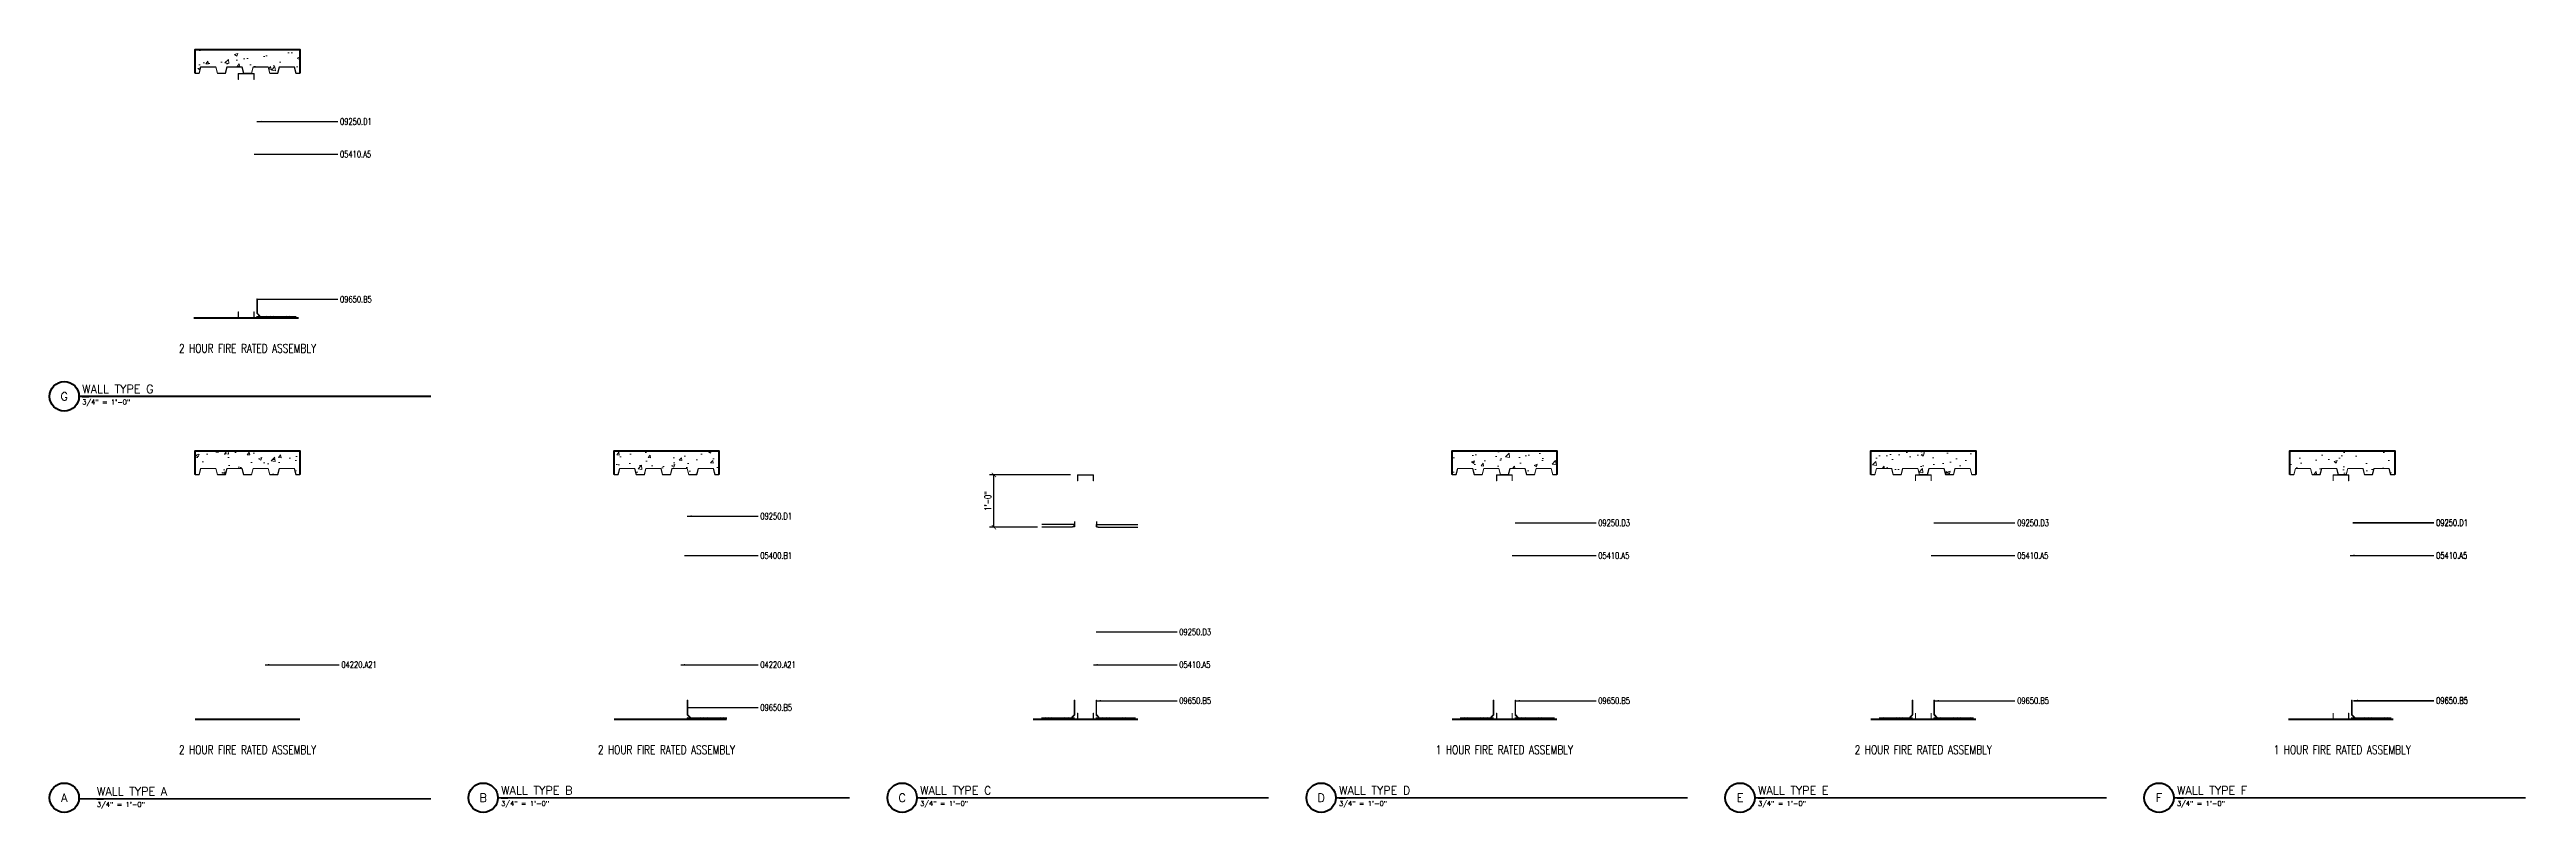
# Model space of a CAD drawing. Header units: inches. Extents: x 3 to 570, y 3 to 178.
import ezdxf
from ezdxf.enums import TextEntityAlignment as Align

# ---------------------------------------------------------------- set-up
doc = ezdxf.new("R2010")
doc.units = ezdxf.units.IN
doc.header["$LTSCALE"] = 0.5
doc.header["$MEASUREMENT"] = 0
doc.layers.get('0').update_dxf_attribs({"lineweight": 18})
doc.layers.get('Defpoints').update_dxf_attribs({"color": 140, "lineweight": 18})
for name, color, linetype, lineweight in [('A-Anno-Dims', 211, 'Continuous', 18), ('A-Anno-Note', 231, 'Continuous', 25), ('A-Detl-Medm', 31, 'Continuous', 25), ('A-Detl-Patt', 190, 'Continuous', 18), ('A-Detl-Thin', 150, 'Continuous', 18), ('A-Detl-Wide', 213, 'Continuous', 50), ('G-Anno-Ttlb', 213, 'Continuous', 50)]:
    doc.layers.add(name, color=color, linetype=linetype, lineweight=lineweight)
doc.styles.add('Arch-Dim', font='romans.shx', dxfattribs={"width": 0.75})
doc.styles.add('RomanS', font='romans.shx')
doc.dimstyles.new('Aec-Arch-I-96', dxfattribs={"dimscale": 96, "dimtxt": 0.09375, "dimasz": 0.0625, "dimexe": 0.0625, "dimexo": 0.0625, "dimgap": 0.03125, "dimtad": 1, "dimdec": 4, "dimzin": 3, "dimdsep": 46, "dimlunit": 4, "dimtxsty": 'Arch-Dim', "dimblk": 'ARCHTICK', "dimcen": 0.09375, "dimazin": 2, "dimtfac": 0.75, "dimtdec": 4, "dimtix": 1, "dimtmove": 2, "dimatfit": 2, "dimfxl": 1, "dimtolj": 1, "dimtzin": 0, "dimarcsym": 0})

# ---------------------------------------------------------------- blocks, each defined once
blk = doc.blocks.new('*U6')
at = {"layer": 'A-Detl-Patt'}
h = blk.add_hatch(dxfattribs=at)
h.set_pattern_fill('CONCRETE_C', color=256, style=0, pattern_type=2)
h.set_pattern_definition([(50, (0, 0), (7.1726, -0.6275), [0.75, -8.25]), (355, (0, 0), (-1.3875, 7.522), [0.6, -6.6]), (100.45, (0.598, -0.052), (5.785, 6.8944), [0.6374, -7.0114]), (46.184, (0, 2), (10.6724, -1.6552), [1.125, -12.375]), (96.636, (0.889, 1.862), (9.3466, 9.741), [0.956, -10.517]), (351.184, (0, 2), (9.3466, 9.741), [0.9, -9.9]), (21, (1, 1.5), (5.969, -4.0262), [0.75, -8.25]), (326, (1, 1.5), (2.4332, 7.2515), [0.6, -6.6]), (71.45, (1.4974, 1.1645), (8.4022, 3.2253), [0.6374, -7.0114]), (37.5, (0, 0), (0.1216, 3.32894), [0, -6.52, 0, -6.7, 0, -6.625]), (7.5, (0, 0), (2.6307, 3.9441), [0, -3.82, 0, -6.37, 0, -2.525]), (327.5, (-2.23, 0), (5.33822, -0.22555), [0, -2.5, 0, -7.8, 0, -10.35]), (317.5, (-3.23, 0), (5.8319, 1.00105), [0, -3.25, 0, -5.18, 0, -7.35])])
h.paths.add_polyline_path([(0, 5.5), (0, 0.06), (0.88, 0.06), (1.25, 1.5), (4.75, 1.5), (5.12, 0.06), (6.88, 0.06), (7.25, 1.5), (10.75, 1.5), (11.12, 0.06), (12.88, 0.06), (13.25, 1.5), (16.75, 1.5), (17.12, 0.06), (18.88, 0.06), (19.25, 1.5), (22.75, 1.5), (23.12, 0.06), (24, 0.06), (24, 5.5)], flags=0)
at = {"layer": 'A-Detl-Thin'}
blk.add_lwpolyline([(0, 0.06), (0.88, 0.06), (1.25, 1.5), (4.75, 1.5), (5.12, 0.06), (6.88, 0.06), (7.25, 1.5), (10.75, 1.5), (11.12, 0.06), (12.88, 0.06), (13.25, 1.5), (16.75, 1.5), (17.12, 0.06), (18.88, 0.06), (19.25, 1.5), (22.75, 1.5), (23.12, 0.06), (24, 0.06), (24, 0), (23.08, 0), (22.7, 1.44), (19.3, 1.44), (18.92, 0), (17.08, 0), (16.7, 1.44), (13.3, 1.44), (12.92, 0), (11.08, 0), (10.7, 1.44), (7.3, 1.44), (6.92, 0), (5.08, 0), (4.7, 1.44), (1.3, 1.44), (0.92, 0), (0, 0)], close=True, dxfattribs=at)
at = {"layer": 'A-Detl-Wide'}
blk.add_lwpolyline([(0, 0.06), (0, 5.5), (24, 5.5), (24, 0.06)], dxfattribs=at)
blk = doc.blocks.new('AecDtl_Carpet')
at = {"layer": 'A-Detl-Thin', "linetype": 'Continuous'}
for p, q in [((0.1, 0.9), (0, 1)), ((0, 1), (0, 1)), ((0, 1), (0, 1)), ((0, 0.5), (0.1, 0.6)), ((0.1, 0.5), (0, 0.5)), ((0, 0), (0.1, 0.1)), ((0, 0), (0, 0)), ((0.1, 0.8), (0.1, 0.9)), ((0.1, 0.9), (0.1, 0.9)), ((0.1, 0.7), (0.1, 0.8)), ((0.1, 0.8), (0.1, 0.8)), ((0.1, 0.6), (0.1, 0.7)), ((0.1, 0.4), (0.1, 0.5)), ((0.1, 0.3), (0.1, 0.4)), ((0.1, 0.2), (0.1, 0.3)), ((0.1, 0.3), (0.1, 0.3)), ((0.1, 0), (0.2, 0.2)), ((0.1, 0.1), (0.1, 0.2)), ((0.1, 0.1), (0.1, 0.1)), ((0.1, 0), (0.1, 0)), ((0.2, 0.9), (0.2, 1)), ((0.2, 0.8), (0.2, 0.9)), ((0.2, 0.9), (0.2, 0.9)), ((0.2, 0.7), (0.2, 0.8)), ((0.2, 0.6), (0.2, 0.7)), ((0.2, 0.5), (0.2, 0.6)), ((0.2, 0.4), (0.2, 0.5)), ((0.2, 0.3), (0.2, 0.4)), ((0.2, 0.2), (0.2, 0.3)), ((0.3, 0), (0.4, 0.1)), ((0.4, 0.8), (0.4, 1)), ((0.4, 0.5), (0.4, 0.8)), ((0.4, 0.1), (0.4, 0.5)), ((0.5, 0.1), (0.6, 0.4)), ((0.5, 0), (0.5, 0.1)), ((0.6, 0.9), (0.6, 1)), ((0.6, 0.7), (0.6, 0.9)), ((0.6, 0.4), (0.6, 0.7)), ((0.8, 0.9), (0.8, 1)), ((0.8, 0.7), (0.8, 0.9)), ((0.8, 0.5), (0.8, 0.7)), ((0.8, 0.2), (0.9, 0.6)), ((0.8, 0.2), (0.8, 0.5)), ((0.8, 0), (0.8, 0.2)), ((0.8, 0), (0.8, 0.2)), ((0.9, 0.7), (1, 1)), ((0.9, 0.6), (0.9, 0.7)), ((0.9, 0.1), (1, 0.4)), ((0.9, 0), (0.9, 0.1)), ((1, 0.6), (1.1, 0.9)), ((1, 0.4), (1, 0.6)), ((1.1, 0.9), (1.1, 1)), ((1.1, 0.1), (1.2, 0.4)), ((1.1, 0), (1.1, 0.1)), ((1.2, 0.8), (1.2, 1)), ((1.2, 0.6), (1.2, 0.8)), ((1.2, 0.4), (1.3, 0.6)), ((1.2, 0.4), (1.2, 0.6)), ((1.2, 0.1), (1.2, 0.4)), ((1.2, 0), (1.2, 0.1)), ((1.3, 0.9), (1.3, 1)), ((1.3, 0.6), (1.3, 0.9)), ((1.3, 0.4), (1.4, 0.7)), ((1.3, 0), (1.3, 0.4)), ((1.4, 0.9), (1.4, 1)), ((1.4, 0.7), (1.4, 0.9)), ((1.5, 0.8), (1.4, 0.5)), ((1.4, 0.5), (1.4, 0.1)), ((1.4, 0.1), (1.4, 0)), ((1.5, 1), (1.5, 0.8)), ((1.5, 0.3), (1.6, 0.6)), ((1.6, 0), (1.5, 0.3)), ((1.6, 0.8), (1.6, 1)), ((1.6, 0.6), (1.6, 0.8)), ((1.7, 1), (1.7, 0.9)), ((1.7, 0.9), (1.7, 0.7)), ((1.7, 0.7), (1.7, 0.4)), ((1.7, 0.4), (1.7, 0.2)), ((1.7, 0.2), (1.7, 0)), ((1.8, 0.7), (1.8, 1)), ((1.8, 0.6), (1.8, 0.7)), ((1.8, 0.4), (1.8, 0.6)), ((1.8, 0.3), (1.8, 0.4)), ((1.8, 0.1), (1.8, 0.3)), ((1.8, 0), (1.8, 0.1)), ((1.9, 1), (1.9, 0.9)), ((1.9, 0.9), (1.9, 0.8)), ((1.9, 0.8), (1.9, 0.7)), ((1.9, 0.7), (1.9, 0.5)), ((1.9, 0.5), (1.9, 0.4)), ((1.9, 0.4), (1.9, 0.3)), ((1.9, 0.3), (1.9, 0.2)), ((1.9, 0.2), (1.9, 0))]:
    blk.add_line(p, q, dxfattribs=at)
at = {"layer": 'A-Detl-Wide', "linetype": 'Continuous'}
blk.add_line((0, 0), (2, 0), dxfattribs=at)
blk.add_line((0, 0), (2, 0), dxfattribs=at)
blk = doc.blocks.new('*U8')
at = {"layer": 'A-Detl-Thin', "xscale": 0.375, "yscale": 0.375, "zscale": 0.375}
for p in [(0, 0), (0.75, 0), (1.5, 0), (2.25, 0), (3, 0), (3.75, 0), (4.5, 0), (5.25, 0), (6, 0), (6.75, 0), (7.5, 0), (8.25, 0)]:
    blk.add_blockref('AecDtl_Carpet', p, dxfattribs=at)
blk = doc.blocks.new('*U9')
at = {"layer": 'A-Detl-Thin', "xscale": 0.375, "yscale": 0.375, "zscale": 0.375}
for p in [(0, 0), (0.75, 0), (1.5, 0), (2.25, 0), (3, 0), (3.75, 0), (4.5, 0), (5.25, 0), (6, 0), (6.75, 0)]:
    blk.add_blockref('AecDtl_Carpet', p, dxfattribs=at)
blk = doc.blocks.new('AecDtl_9650C2')
at = {"layer": 'A-Detl-Thin'}
blk.add_lwpolyline([(0.04, 0.59), (0.6, 0.02, 0.414214), (0.65, 0.02), (0.65, 0.02, 0.397145), (0.65, 0.07), (0.16, 0.62, -0.18372), (0.12, 0.7), (0.12, 3.88, 0.414214), (0, 4), (0, 0.68, 0.198912)], format="xyb", close=True, dxfattribs=at)
blk = doc.blocks.new('*U11')
at = {"color": 0, "linetype": 'ByBlock'}
blk.add_lwpolyline([(0.0478, 0, 0.41421356), (0, -0.0478), (0, -3.5772, 0.41421356), (0.0478, -3.625), (1.375, -3.625), (1.375, -3.5772), (0.0478, -3.5772), (0.0478, -0.0478), (1.375, -0.0478), (1.375, 0)], format="xyb", close=True, dxfattribs=at)
blk = doc.blocks.new('_ArchTick')
at = {"color": 0, "linetype": 'ByBlock', "const_width": 0.15}
blk.add_lwpolyline([(-0.5, -0.5), (0.5, 0.5)], dxfattribs=at)
blk = doc.blocks.new('*D12')
at = {"layer": 'A-Anno-Dims', "color": 0, "lineweight": -2, "transparency": 16777216}
for p, q in [((236.56, 80), (218, 80)), ((219, 68), (219, 80)), ((228.98, 68), (218, 68))]:
    blk.add_line(p, q, dxfattribs=at)
at = {"layer": 'Defpoints', "color": 0, "transparency": 16777216}
for p in [(219, 80), (237.56, 80), (229.98, 68)]:
    blk.add_point(p, dxfattribs=at)
at = {"layer": 'A-Anno-Dims', "color": 0, "lineweight": -2, "transparency": 16777216}
for p, rotation in [((219, 80), 90), ((219, 68), 270)]:
    blk.add_blockref('_ArchTick', p, dxfattribs=dict(at, rotation=rotation))
at = {"layer": 'A-Anno-Dims', "color": 0, "transparency": 16777216, "insert": (217.61, 74), "char_height": 1.5, "attachment_point": 5, "rotation": 90, "style": 'Arch-Dim'}
blk.add_mtext('\\A1;1\'-0"', dxfattribs=at)
blk = doc.blocks.new('Anno_Title_A1')
at = {"color": 0, "linetype": 'ByBlock', "lineweight": -2}
blk.add_circle((0, 0), 2.25, dxfattribs=at)
blk.add_circle((0, 0), 2.25, dxfattribs=at)
at = {"color": 0, "linetype": 'ByBlock', "lineweight": -2, "style": 'RomanS'}
blk.add_attdef('NUMBER', text='', height=1.25, dxfattribs=at).set_placement((0, 0), align=Align.MIDDLE)
blk = doc.blocks.new('Anno_Title_T1')
at = {"color": 0, "linetype": 'ByBlock', "lineweight": -2}
blk.add_lwpolyline([(2.75, 0), (3.75, 0)], dxfattribs=at)
at = {"color": 0, "linetype": 'ByBlock', "lineweight": -2, "style": 'RomanS'}
blk.add_attdef('TITLE', (2.75, 0.5), '', height=1.25, dxfattribs=at)
blk.add_attdef('SCALE', text='', height=0.75, dxfattribs=at).set_placement((2.75, -0.5), align=Align.TOP_LEFT)

msp = doc.modelspace()

# ---------------------------------------------------------------- linework, layer by layer
at = {"layer": 'A-Detl-Medm'}
for p, q in [((237.43751, 68.625), (229.97684, 68.625)), ((237.43751, 68.128), (237.06251, 68.128)), ((237.06251, 68), (237.06251, 68.128)), ((237.43751, 68.128), (237.43751, 68.625)), ((242.56249, 68.128), (242.56249, 68.625)), ((242.56249, 68.625), (252, 68.625)), ((242.56249, 68.128), (242.93749, 68.128)), ((242.93749, 68), (242.93749, 68.128)), ((237.06251, 68), (229.97684, 68)), ((242.93749, 68), (252, 68))]:
    msp.add_line(p, q, dxfattribs=at)
for points in [[(237.46876, 69.3125), (237.50001, 69.28125), (237.50001, 68.0625), (237.25001, 68.0625)], [(242.53124, 69.3125), (242.49999, 69.28125), (242.49999, 68.0625), (242.74999, 68.0625)]]:
    msp.add_lwpolyline(points, dxfattribs=at)
at = {"layer": 'A-Detl-Wide'}
for p, q in [((35.6875, 116), (59.6875, 116)), ((35.6875, 116), (59.6875, 116)), ((35.6875, 116), (59.6875, 116)), ((36, 24), (60, 24)), ((132, 24), (156, 24)), ((228, 24), (252, 24)), ((324, 24), (348, 24)), ((324, 24), (348, 24)), ((420, 24), (444, 24)), ((420, 24), (444, 24)), ((420, 24), (444, 24)), ((515.6875, 24), (539.6875, 24)), ((515.6875, 24), (539.6875, 24)), ((515.6875, 24), (539.6875, 24))]:
    msp.add_line(p, q, dxfattribs=at)
at = {"layer": 'G-Anno-Ttlb'}
for points in [[(9.375, 98, 0.4, 0.4, 0), (90, 98, 0.4, 0.4, 0)], [(9.36752, 5.7755, 0.4, 0.4, 0), (90, 5.7755, 0.4, 0.4, 0)], [(105.375, 6, 0.4, 0.4, 0), (186, 6, 0.4, 0.4, 0)], [(201.375, 6, 0.4, 0.4, 0), (282, 6, 0.4, 0.4, 0)], [(297.375, 6, 0.4, 0.4, 0), (378, 6, 0.4, 0.4, 0)], [(393.375, 6, 0.4, 0.4, 0), (474, 6, 0.4, 0.4, 0)], [(489.375, 6, 0.4, 0.4, 0), (570, 6, 0.4, 0.4, 0)]]:
    msp.add_lwpolyline(points, format="xyseb", dxfattribs=at)

# ---------------------------------------------------------------- block references
at = {"layer": 'A-Detl-Medm'}
for p in [(50.125, 116.375), (148.75, 24.375), (242.4375, 24.375), (338.4375, 24.375), (434.4375, 24.375), (530.125, 24.375)]:
    msp.add_blockref('AecDtl_9650C2', p, dxfattribs=at)
at = {"layer": 'A-Detl-Medm', "xscale": -1}
for p in [(237.5625, 24.375), (333.5625, 24.375), (429.5625, 24.375)]:
    msp.add_blockref('AecDtl_9650C2', p, dxfattribs=at)
at = {"layer": 'A-Detl-Thin', "xscale": -1, "rotation": 90}
for p in [(45.875, 172), (238.1875, 80), (334.1875, 80), (430.1875, 80), (525.875, 80)]:
    msp.add_blockref('*U11', p, dxfattribs=at)
at = {"layer": 'A-Detl-Thin', "rotation": 90}
for p in [(45.875, 116), (238.1875, 24), (334.1875, 24), (430.1875, 24), (525.875, 24)]:
    msp.add_blockref('*U11', p, dxfattribs=at)
at = {"layer": 'A-Detl-Thin'}
for name, p in [('*U8', (50.125, 116)), ('*U8', (148.75, 24)), ('*U9', (229.97684, 24)), ('*U8', (242.4375, 24)), ('*U9', (325.97684, 24)), ('*U8', (338.4375, 24)), ('*U9', (421.97684, 24)), ('*U8', (434.4375, 24)), ('*U8', (530.125, 24))]:
    msp.add_blockref(name, p, dxfattribs=at)
at = {"layer": 'A-Detl-Wide'}
for p in [(36, 172), (36, 80), (132, 80), (324, 80), (420, 80), (516, 80)]:
    msp.add_blockref('*U6', p, dxfattribs=at)
at = {"layer": 'G-Anno-Ttlb'}
ref = msp.add_blockref('Anno_Title_A1', (6, 98), dxfattribs=dict(at, xscale=1.5, yscale=1.5, zscale=1.5))
ref.add_attrib('NUMBER', 'G', dxfattribs={"layer": '0', "color": 0, "linetype": 'ByBlock', "lineweight": -2, "height": 1.875, "style": 'Arch-Dim'}).set_placement((6, 98), align=Align.MIDDLE)
ref = msp.add_blockref('Anno_Title_T1', (6, 98), dxfattribs=dict(at, xscale=1.5, yscale=1.5, zscale=1.5))
ref.add_attrib('SCALE', '3/4" = 1\'-0"', dxfattribs={"layer": '0', "color": 0, "linetype": 'ByBlock', "lineweight": -2, "height": 1.125, "style": 'Arch-Dim'}).set_placement((10.125, 97.25), align=Align.TOP_LEFT)
ref.add_attrib('TITLE', 'WALL TYPE G', (10.125, 98.75), dxfattribs={"layer": '0', "color": 0, "linetype": 'ByBlock', "lineweight": -2, "height": 1.875, "style": 'Arch-Dim'})
ref = msp.add_blockref('Anno_Title_A1', (6, 6), dxfattribs=dict(at, xscale=1.5, yscale=1.5, zscale=1.5))
ref.add_attrib('NUMBER', 'A', dxfattribs={"layer": '0', "color": 0, "linetype": 'ByBlock', "lineweight": -2, "height": 1.875, "style": 'Arch-Dim'}).set_placement((6, 6), align=Align.MIDDLE)
ref = msp.add_blockref('Anno_Title_T1', (9.36752, 5.7755), dxfattribs=dict(at, xscale=1.5, yscale=1.5, zscale=1.5))
ref.add_attrib('SCALE', '3/4" = 1\'-0"', dxfattribs={"layer": '0', "color": 0, "linetype": 'ByBlock', "lineweight": -2, "height": 1.125, "style": 'Arch-Dim'}).set_placement((13.49252, 5.0255), align=Align.TOP_LEFT)
ref.add_attrib('TITLE', 'WALL TYPE A', (13.49252, 6.5255), dxfattribs={"layer": '0', "color": 0, "linetype": 'ByBlock', "lineweight": -2, "height": 1.875, "style": 'Arch-Dim'})
ref = msp.add_blockref('Anno_Title_A1', (102, 6), dxfattribs=dict(at, xscale=1.5, yscale=1.5, zscale=1.5))
ref.add_attrib('NUMBER', 'B', dxfattribs={"layer": '0', "color": 0, "linetype": 'ByBlock', "lineweight": -2, "height": 1.875, "style": 'Arch-Dim'}).set_placement((102, 6), align=Align.MIDDLE)
ref = msp.add_blockref('Anno_Title_T1', (102, 6), dxfattribs=dict(at, xscale=1.5, yscale=1.5, zscale=1.5))
ref.add_attrib('SCALE', '3/4" = 1\'-0"', dxfattribs={"layer": '0', "color": 0, "linetype": 'ByBlock', "lineweight": -2, "height": 1.125, "style": 'Arch-Dim'}).set_placement((106.125, 5.25), align=Align.TOP_LEFT)
ref.add_attrib('TITLE', 'WALL TYPE B', (106.125, 6.75), dxfattribs={"layer": '0', "color": 0, "linetype": 'ByBlock', "lineweight": -2, "height": 1.875, "style": 'Arch-Dim'})
ref = msp.add_blockref('Anno_Title_A1', (198, 6), dxfattribs=dict(at, xscale=1.5, yscale=1.5, zscale=1.5))
ref.add_attrib('NUMBER', 'C', dxfattribs={"layer": '0', "color": 0, "linetype": 'ByBlock', "lineweight": -2, "height": 1.875, "style": 'Arch-Dim'}).set_placement((198, 6), align=Align.MIDDLE)
ref = msp.add_blockref('Anno_Title_T1', (198, 6), dxfattribs=dict(at, xscale=1.5, yscale=1.5, zscale=1.5))
ref.add_attrib('SCALE', '3/4" = 1\'-0"', dxfattribs={"layer": '0', "color": 0, "linetype": 'ByBlock', "lineweight": -2, "height": 1.125, "style": 'Arch-Dim'}).set_placement((202.125, 5.25), align=Align.TOP_LEFT)
ref.add_attrib('TITLE', 'WALL TYPE C', (202.125, 6.75), dxfattribs={"layer": '0', "color": 0, "linetype": 'ByBlock', "lineweight": -2, "height": 1.875, "style": 'Arch-Dim'})
ref = msp.add_blockref('Anno_Title_A1', (294, 6), dxfattribs=dict(at, xscale=1.5, yscale=1.5, zscale=1.5))
ref.add_attrib('NUMBER', 'D', dxfattribs={"layer": '0', "color": 0, "linetype": 'ByBlock', "lineweight": -2, "height": 1.875, "style": 'Arch-Dim'}).set_placement((294, 6), align=Align.MIDDLE)
ref = msp.add_blockref('Anno_Title_T1', (294, 6), dxfattribs=dict(at, xscale=1.5, yscale=1.5, zscale=1.5))
ref.add_attrib('SCALE', '3/4" = 1\'-0"', dxfattribs={"layer": '0', "color": 0, "linetype": 'ByBlock', "lineweight": -2, "height": 1.125, "style": 'Arch-Dim'}).set_placement((298.125, 5.25), align=Align.TOP_LEFT)
ref.add_attrib('TITLE', 'WALL TYPE D', (298.125, 6.75), dxfattribs={"layer": '0', "color": 0, "linetype": 'ByBlock', "lineweight": -2, "height": 1.875, "style": 'Arch-Dim'})
ref = msp.add_blockref('Anno_Title_A1', (390, 6), dxfattribs=dict(at, xscale=1.5, yscale=1.5, zscale=1.5))
ref.add_attrib('NUMBER', 'E', dxfattribs={"layer": '0', "color": 0, "linetype": 'ByBlock', "lineweight": -2, "height": 1.875, "style": 'Arch-Dim'}).set_placement((390, 6), align=Align.MIDDLE)
ref = msp.add_blockref('Anno_Title_T1', (390, 6), dxfattribs=dict(at, xscale=1.5, yscale=1.5, zscale=1.5))
ref.add_attrib('SCALE', '3/4" = 1\'-0"', dxfattribs={"layer": '0', "color": 0, "linetype": 'ByBlock', "lineweight": -2, "height": 1.125, "style": 'Arch-Dim'}).set_placement((394.125, 5.25), align=Align.TOP_LEFT)
ref.add_attrib('TITLE', 'WALL TYPE E', (394.125, 6.75), dxfattribs={"layer": '0', "color": 0, "linetype": 'ByBlock', "lineweight": -2, "height": 1.875, "style": 'Arch-Dim'})
ref = msp.add_blockref('Anno_Title_A1', (486, 6), dxfattribs=dict(at, xscale=1.5, yscale=1.5, zscale=1.5))
ref.add_attrib('NUMBER', 'F', dxfattribs={"layer": '0', "color": 0, "linetype": 'ByBlock', "lineweight": -2, "height": 1.875, "style": 'Arch-Dim'}).set_placement((486, 6), align=Align.MIDDLE)
ref = msp.add_blockref('Anno_Title_T1', (486, 6), dxfattribs=dict(at, xscale=1.5, yscale=1.5, zscale=1.5))
ref.add_attrib('SCALE', '3/4" = 1\'-0"', dxfattribs={"layer": '0', "color": 0, "linetype": 'ByBlock', "lineweight": -2, "height": 1.125, "style": 'Arch-Dim'}).set_placement((490.125, 5.25), align=Align.TOP_LEFT)
ref.add_attrib('TITLE', 'WALL TYPE F', (490.125, 6.75), dxfattribs={"layer": '0', "color": 0, "linetype": 'ByBlock', "lineweight": -2, "height": 1.875, "style": 'Arch-Dim'})

# ---------------------------------------------------------------- texts
at = {"layer": 'A-Anno-Note', "char_height": 1.5, "attachment_point": 1, "style": 'Arch-Dim'}
for s, insert in [('09250.D1', (69.1875, 161.75)), ('05410.A5', (69.1875, 154.25)), ('09650.B5', (69.1875, 121)), ('09250.D1', (165.5, 71.3125)), ('09250.D3', (357.5, 69.75)), ('09250.D3', (453.5, 69.75)), ('09250.D1', (549.5, 69.8125)), ('09250.D1', (549.5, 69.75)), ('05400.B1', (165.5, 62.25)), ('05410.A5', (357.5, 62.25)), ('05410.A5', (453.5, 62.25)), ('05410.A5', (549.5, 62.3125)), ('05410.A5', (549.5, 62.25)), ('09250.D3', (261.5, 44.75)), ('04220.A21', (69.5, 37.25)), ('04220.A21', (165.5, 37.25)), ('05410.A5', (261.5, 37.25)), ('09650.B5', (261.5, 29)), ('09650.B5', (357.5, 29)), ('09650.B5', (453.5, 29)), ('09650.B5', (549.5, 29.0625)), ('09650.B5', (549.5, 29)), ('09650.B5', (165.5, 27.41439))]:
    msp.add_mtext(s, dxfattribs=dict(at, insert=insert))
at = {"layer": 'A-Detl-Wide', "char_height": 2, "width": 95.6020508, "attachment_point": 8, "style": 'Arch-Dim'}
for s, insert in [('2 HOUR FIRE RATED ASSEMBLY', (48, 108)), ('2 HOUR FIRE RATED ASSEMBLY', (48, 16)), ('2 HOUR FIRE RATED ASSEMBLY', (144, 16)), ('1 HOUR FIRE RATED ASSEMBLY', (336, 16)), ('2 HOUR FIRE RATED ASSEMBLY', (432, 16)), ('1 HOUR FIRE RATED ASSEMBLY', (528, 16))]:
    msp.add_mtext(s, dxfattribs=dict(at, insert=insert))

# ---------------------------------------------------------------- dimensions: what is measured, and where the dimension line sits
at = {"layer": 'A-Anno-Dims'}
dim = msp.add_linear_dim(base=(219, 80), p1=(229.97684, 68), p2=(237.5625, 80), angle=90, dimstyle='Aec-Arch-I-96', override={"dimscale": 16}, dxfattribs=at)
dim.commit()
dim.dimension.update_dxf_attribs({"geometry": '*D12', "text_midpoint": (217.60714, 74)})

# ---------------------------------------------------------------- leaders
at = {"layer": 'A-Anno-Note'}
for points in [[(50.125, 161), (68.6875, 161)], [(338.4375, 69), (357, 69)], [(434.4375, 69), (453, 69)], [(530.4375, 69.0625), (549, 69.0625)], [(530.4375, 69), (549, 69)]]:
    msp.add_leader(points, dimstyle='Aec-Arch-I-96', override={"dimscale": 16, "dimgap": 0.03125, "dimtad": 0}, dxfattribs=at)
at = {"layer": 'A-Anno-Note', "annotation_type": 0, "has_hookline": 1, "hookline_direction": 0}
for points, text_width in [([(49.5, 153.5), (68.6875, 153.5)], 7.60714), ([(50.25, 120.25), (68.6875, 120.25)], 7.76786), ([(148.75, 70.5625), (165, 70.5625)], 7.44643), ([(148.125, 61.5), (165, 61.5)], 7.44643), ([(337.8125, 61.5), (357, 61.5)], 7.60714), ([(433.8125, 61.5), (453, 61.5)], 7.60714), ([(529.8125, 61.5625), (549, 61.5625)], 7.60714), ([(529.8125, 61.5), (549, 61.5)], 7.60714), ([(242.4375, 44), (261, 44)], 7.76786), ([(52, 36.5), (69, 36.5)], 8.35714), ([(147.25, 36.5), (165, 36.5)], 8.35714), ([(241.8125, 36.5), (261, 36.5)], 7.60714), ([(242.5625, 28.25), (261, 28.25)], 7.76786), ([(338.5625, 28.25), (357, 28.25)], 7.76786), ([(434.5625, 28.25), (453, 28.25)], 7.76786), ([(530.5625, 28.3125), (549, 28.3125)], 7.76786), ([(530.5625, 28.25), (549, 28.25)], 7.76786), ([(148.875, 26.66439), (165, 26.66439)], 7.76786)]:
    msp.add_leader(points, dimstyle='Aec-Arch-I-96', override={"dimscale": 16, "dimgap": 0.03125, "dimtad": 0}, dxfattribs=dict(at, text_width=text_width))

doc.saveas('drawing.dxf')
